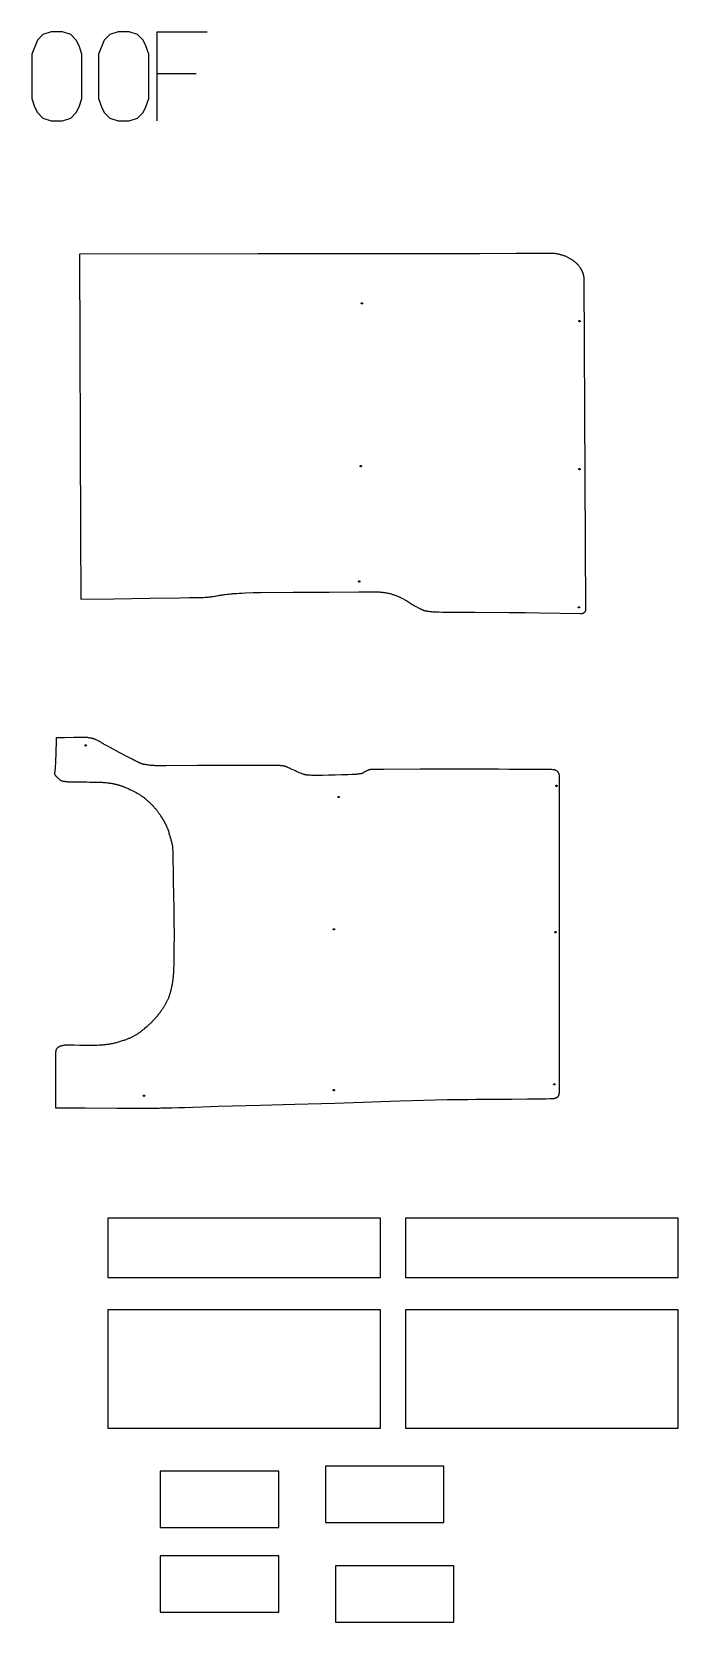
# Model space of a CAD drawing. Extents: x 869 to 6896, y 1187 to 6558.
# Drawn here: x 4822 to 6896, y 1456 to 6558 of the extents above; entities that cross this region are included whole.
import ezdxf

# ---------------------------------------------------------------- set-up
doc = ezdxf.new("R2010")
doc.units = 0
doc.layers.add('Default Layer', color=1, linetype='CONTINUOUS')

msp = doc.modelspace()

# ---------------------------------------------------------------- linework, layer by layer
at = {"layer": 'Default Layer'}
for points in [[(4982.5, 6486.3), (4973.6, 6513.1), (4964.7, 6531), (4946.8, 6548.8), (4920, 6557.8), (4884.3, 6557.8), (4857.5, 6548.8), (4839.7, 6531), (4821.8, 6486.3), (4821.8, 6343.4), (4830.7, 6316.6), (4839.7, 6298.8), (4857.5, 6280.9), (4884.3, 6272), (4920, 6272), (4946.8, 6280.9), (4964.7, 6298.8), (4973.6, 6316.6), (4982.5, 6343.4), (4982.5, 6486.3)], [(5196.9, 6486.3), (5187.9, 6513.1), (5179, 6531), (5161.1, 6548.8), (5134.3, 6557.8), (5098.6, 6557.8), (5071.8, 6548.8), (5054, 6531), (5036.1, 6486.3), (5036.1, 6343.4), (5045, 6316.6), (5054, 6298.8), (5071.8, 6280.9), (5098.6, 6272), (5134.3, 6272), (5161.1, 6280.9), (5179, 6298.8), (5187.9, 6316.6), (5196.9, 6343.4), (5196.9, 6486.3)], [(6600, 4704), (6594.4, 5765.3), (6594.3, 5766.4), (6594.2, 5767.6), (6594.1, 5768.7), (6594, 5769.8), (6593.8, 5770.9), (6593.6, 5772.1), (6593.4, 5773.2), (6593.2, 5774.3), (6593, 5775.4), (6592.8, 5776.4), (6592.5, 5777.5), (6592.2, 5778.6), (6591.9, 5779.7), (6591.6, 5780.7), (6591.3, 5781.8), (6591, 5782.8), (6590.6, 5783.9), (6590.2, 5784.9), (6589.8, 5785.9), (6589.4, 5786.9), (6589, 5787.9), (6588.6, 5788.9), (6588.1, 5789.9), (6587.7, 5790.9), (6587.2, 5791.9), (6586.7, 5792.8), (6586.2, 5793.8), (6585.7, 5794.8), (6585.1, 5795.7), (6584.6, 5796.6), (6584, 5797.6), (6583.4, 5798.5), (6582.9, 5799.4), (6582.3, 5800.3), (6581, 5802.1), (6579.7, 5803.9), (6578.4, 5805.6), (6577, 5807.3), (6575.6, 5808.9), (6574.1, 5810.6), (6572.6, 5812.2), (6571, 5813.7), (6569.5, 5815.2), (6567.8, 5816.7), (6566.2, 5818.2), (6564.4, 5819.6), (6562.7, 5821), (6560.9, 5822.4), (6559.1, 5823.7), (6557.3, 5825), (6555.4, 5826.3), (6553.5, 5827.5), (6551.6, 5828.7), (6549.7, 5829.8), (6547.7, 5830.9), (6545.7, 5832), (6543.7, 5833.1), (6541.7, 5834.1), (6539.6, 5835.1), (6537.6, 5836), (6535.5, 5836.9), (6533.4, 5837.7), (6531.3, 5838.6), (6529.2, 5839.4), (6527.1, 5840.1), (6524.9, 5840.8), (6522.8, 5841.5), (6520.6, 5842.1), (6518.5, 5842.7), (6516.3, 5843.3), (6514.2, 5843.8), (6512, 5844.3), (6509.9, 5844.7), (6507.7, 5845.1), (6505.6, 5845.5), (6503.4, 5845.8), (6501.3, 5846.1), (6499.2, 5846.3), (6497.1, 5846.5), (6495, 5846.7), (6492.9, 5846.8), (6492.9, 5846.6), (6492, 5846.6), (6490.2, 5846.6), (6483.7, 5846.5), (6460.2, 5846.4), (6424.2, 5846.3), (6377.6, 5846.2), (6259.7, 5846), (6121.6, 5845.9), (5548, 5845.1), (4974.5, 5844.2), (4977.6, 4955.2), (4979.1, 4737.3), (5085.1, 4738.9), (5201.2, 4740.6), (5297.2, 4742.1), (5328.3, 4742.6), (5338, 4742.7), (5343.2, 4742.8), (5355, 4743.1), (5361.2, 4743.3), (5367.4, 4743.4), (5373.3, 4743.6), (5378.6, 4743.8), (5380.9, 4743.9), (5383.1, 4744), (5384.9, 4744.1), (5386.5, 4744.2), (5389.3, 4744.5), (5392.1, 4744.8), (5394.9, 4745.2), (5397.7, 4745.6), (5400.5, 4746), (5403.3, 4746.5), (5408.9, 4747.4), (5411.6, 4747.8), (5414.4, 4748.3), (5419.9, 4749.3), (5422.7, 4749.8), (5425.4, 4750.3), (5428.2, 4750.7), (5431, 4751.2), (5433.8, 4751.6), (5436.8, 4752), (5439.8, 4752.3), (5442.8, 4752.7), (5448.7, 4753.4), (5454.3, 4754), (5459.5, 4754.6), (5464.8, 4755.2), (5467.4, 4755.4), (5470, 4755.7), (5472.7, 4755.9), (5475.3, 4756.1), (5477, 4756.2), (5479.6, 4756.4), (5487, 4756.7), (5496.7, 4757.1), (5508, 4757.6), (5532.6, 4758.6), (5555.4, 4759.5), (5660.6, 4760), (5776.2, 4760.6), (5871, 4761), (5901, 4761.2), (5910, 4761.2), (5914.2, 4761.2), (5921.6, 4761.1), (5925.4, 4761.1), (5929.1, 4761), (5932.8, 4761), (5936.3, 4760.8), (5937.9, 4760.8), (5939.5, 4760.7), (5941, 4760.6), (5942.4, 4760.5), (5945.2, 4760.3), (5947.9, 4760), (5950.7, 4759.6), (5953.4, 4759.3), (5956.1, 4758.9), (5958.8, 4758.4), (5961.5, 4757.9), (5964.1, 4757.4), (5965.4, 4757.1), (5966.7, 4756.8), (5969.3, 4756.1), (5972, 4755.4), (5974.6, 4754.7), (5977.2, 4753.9), (5979.7, 4753.1), (5982.1, 4752.3), (5984.4, 4751.5), (5986.6, 4750.8), (5988.8, 4750), (5991, 4749.2), (5993.2, 4748.3), (5995.4, 4747.5), (5997.6, 4746.6), (5999.7, 4745.7), (6001.9, 4744.7), (6004.1, 4743.7), (6006.5, 4742.5), (6009.1, 4741.2), (6011.8, 4739.8), (6014.5, 4738.4), (6017.2, 4736.9), (6019.8, 4735.4), (6022.4, 4733.9), (6023.7, 4733.2), (6025.1, 4732.3), (6026.5, 4731.4), (6028.1, 4730.4), (6031.2, 4728.4), (6034.5, 4726.2), (6037.7, 4724), (6040.9, 4722), (6042.4, 4721), (6043.8, 4720.1), (6045.2, 4719.3), (6046.4, 4718.5), (6049, 4717.1), (6051.7, 4715.6), (6054.5, 4714.1), (6057.3, 4712.7), (6059.9, 4711.3), (6062.4, 4710), (6066.5, 4708), (6068.1, 4707.2), (6069.8, 4706.4), (6071.4, 4705.5), (6073, 4704.7), (6074.7, 4703.9), (6075.5, 4703.5), (6076.4, 4703.2), (6077.2, 4702.8), (6078.1, 4702.5), (6078.9, 4702.2), (6079.8, 4701.9), (6080.7, 4701.6), (6081.6, 4701.4), (6082.5, 4701.2), (6083.4, 4701), (6084.3, 4700.8), (6085.2, 4700.6), (6087, 4700.3), (6088.9, 4700), (6090.8, 4699.8), (6092.6, 4699.5), (6094.5, 4699.3), (6098.9, 4698.6), (6101.6, 4698.3), (6104.5, 4697.9), (6107.4, 4697.6), (6110.4, 4697.2), (6113.4, 4697), (6114.8, 4696.9), (6116.2, 4696.8), (6117.5, 4696.7), (6119.9, 4696.7), (6128.1, 4696.6), (6140.2, 4696.4), (6155.8, 4696.3), (6195.8, 4696), (6244.4, 4695.6), (6352.4, 4694.8), (6404.6, 4694.5), (6450.7, 4694.1), (6583, 4691.4), (6583.7, 4691.4), (6584.4, 4691.4), (6585.2, 4691.4), (6585.9, 4691.5), (6586.7, 4691.6), (6587.4, 4691.8), (6588.2, 4692), (6588.9, 4692.2), (6589.6, 4692.5), (6590.4, 4692.7), (6591.1, 4693.1), (6591.8, 4693.4), (6592.5, 4693.8), (6593.1, 4694.1), (6593.8, 4694.6), (6594.4, 4695), (6595, 4695.5), (6595.6, 4695.9), (6596.1, 4696.4), (6596.7, 4696.9), (6597.2, 4697.5), (6597.6, 4698), (6598, 4698.6), (6598.4, 4699.1), (6598.8, 4699.7), (6599.1, 4700.3), (6599.4, 4700.9), (6599.6, 4701.5), (6599.8, 4702.1), (6599.9, 4702.8), (6600, 4703.4), (6600, 4704)], [(5883.1, 5686.5), (5883.1, 5686.3), (5883.1, 5686.1), (5883, 5685.9), (5883, 5685.7), (5882.9, 5685.6), (5882.8, 5685.4), (5882.7, 5685.2), (5882.5, 5685.1), (5882.4, 5685), (5882.2, 5684.9), (5882.1, 5684.8), (5881.9, 5684.7), (5881.7, 5684.6), (5881.5, 5684.6), (5881.3, 5684.5), (5881.1, 5684.5), (5880.9, 5684.5), (5880.7, 5684.6), (5880.5, 5684.6), (5880.3, 5684.7), (5880.2, 5684.8), (5880, 5684.9), (5879.8, 5685), (5879.7, 5685.1), (5879.6, 5685.2), (5879.5, 5685.4), (5879.4, 5685.6), (5879.3, 5685.7), (5879.2, 5685.9), (5879.2, 5686.1), (5879.1, 5686.3), (5879.1, 5686.5), (5879.1, 5686.7), (5879.2, 5686.9), (5879.2, 5687.1), (5879.3, 5687.3), (5879.4, 5687.5), (5879.5, 5687.6), (5879.6, 5687.8), (5879.7, 5687.9), (5879.8, 5688.1), (5880, 5688.2), (5880.2, 5688.3), (5880.3, 5688.4), (5880.5, 5688.4), (5880.7, 5688.5), (5880.9, 5688.5), (5881.1, 5688.5), (5881.3, 5688.5), (5881.5, 5688.5), (5881.7, 5688.4), (5881.9, 5688.4), (5882.1, 5688.3), (5882.2, 5688.2), (5882.4, 5688.1), (5882.5, 5687.9), (5882.7, 5687.8), (5882.8, 5687.6), (5882.9, 5687.5), (5883, 5687.3), (5883, 5687.1), (5883.1, 5686.9), (5883.1, 5686.7), (5883.1, 5686.5)], [(6581.2, 5629.3), (6581.2, 5629.1), (6581.2, 5628.9), (6581.1, 5628.7), (6581.1, 5628.6), (6581, 5628.4), (6580.9, 5628.2), (6580.8, 5628.1), (6580.6, 5627.9), (6580.5, 5627.8), (6580.4, 5627.7), (6580.2, 5627.6), (6580, 5627.5), (6579.8, 5627.4), (6579.6, 5627.4), (6579.4, 5627.3), (6579.2, 5627.3), (6579, 5627.3), (6578.8, 5627.4), (6578.6, 5627.4), (6578.5, 5627.5), (6578.3, 5627.6), (6578.1, 5627.7), (6578, 5627.8), (6577.8, 5627.9), (6577.7, 5628.1), (6577.6, 5628.2), (6577.5, 5628.4), (6577.4, 5628.6), (6577.3, 5628.7), (6577.3, 5628.9), (6577.2, 5629.1), (6577.2, 5629.3), (6577.2, 5629.5), (6577.3, 5629.7), (6577.3, 5629.9), (6577.4, 5630.1), (6577.5, 5630.3), (6577.6, 5630.4), (6577.7, 5630.6), (6577.8, 5630.7), (6578, 5630.9), (6578.1, 5631), (6578.3, 5631.1), (6578.5, 5631.2), (6578.6, 5631.2), (6578.8, 5631.3), (6579, 5631.3), (6579.2, 5631.3), (6579.4, 5631.3), (6579.6, 5631.3), (6579.8, 5631.2), (6580, 5631.2), (6580.2, 5631.1), (6580.4, 5631), (6580.5, 5630.9), (6580.6, 5630.7), (6580.8, 5630.6), (6580.9, 5630.4), (6581, 5630.3), (6581.1, 5630.1), (6581.1, 5629.9), (6581.2, 5629.7), (6581.2, 5629.5), (6581.2, 5629.3)], [(5879.5, 5164.2), (5879.5, 5164), (5879.5, 5163.8), (5879.4, 5163.6), (5879.3, 5163.4), (5879.3, 5163.2), (5879.2, 5163.1), (5879, 5162.9), (5878.9, 5162.8), (5878.8, 5162.6), (5878.6, 5162.5), (5878.5, 5162.4), (5878.3, 5162.3), (5878.1, 5162.3), (5877.9, 5162.2), (5877.7, 5162.2), (5877.5, 5162.2), (5877.3, 5162.2), (5877.1, 5162.2), (5876.9, 5162.3), (5876.7, 5162.3), (5876.5, 5162.4), (5876.4, 5162.5), (5876.2, 5162.6), (5876.1, 5162.8), (5876, 5162.9), (5875.8, 5163.1), (5875.7, 5163.2), (5875.7, 5163.4), (5875.6, 5163.6), (5875.5, 5163.8), (5875.5, 5164), (5875.5, 5164.2), (5875.5, 5164.4), (5875.5, 5164.6), (5875.6, 5164.8), (5875.7, 5165), (5875.7, 5165.1), (5875.8, 5165.3), (5876, 5165.5), (5876.1, 5165.6), (5876.2, 5165.7), (5876.4, 5165.8), (5876.5, 5165.9), (5876.7, 5166), (5876.9, 5166.1), (5877.1, 5166.1), (5877.3, 5166.2), (5877.5, 5166.2), (5877.7, 5166.2), (5877.9, 5166.1), (5878.1, 5166.1), (5878.3, 5166), (5878.5, 5165.9), (5878.6, 5165.8), (5878.8, 5165.7), (5878.9, 5165.6), (5879, 5165.5), (5879.2, 5165.3), (5879.3, 5165.1), (5879.3, 5165), (5879.4, 5164.8), (5879.5, 5164.6), (5879.5, 5164.4), (5879.5, 5164.2)], [(6581.2, 5154.8), (6581.2, 5154.6), (6581.2, 5154.4), (6581.1, 5154.2), (6581.1, 5154), (6581, 5153.8), (6580.9, 5153.7), (6580.8, 5153.5), (6580.6, 5153.4), (6580.5, 5153.2), (6580.4, 5153.1), (6580.2, 5153), (6580, 5152.9), (6579.8, 5152.9), (6579.6, 5152.8), (6579.4, 5152.8), (6579.2, 5152.8), (6579, 5152.8), (6578.8, 5152.8), (6578.6, 5152.9), (6578.5, 5152.9), (6578.3, 5153), (6578.1, 5153.1), (6578, 5153.2), (6577.8, 5153.4), (6577.7, 5153.5), (6577.6, 5153.7), (6577.5, 5153.8), (6577.4, 5154), (6577.3, 5154.2), (6577.3, 5154.4), (6577.2, 5154.6), (6577.2, 5154.8), (6577.2, 5155), (6577.3, 5155.2), (6577.3, 5155.4), (6577.4, 5155.6), (6577.5, 5155.7), (6577.6, 5155.9), (6577.7, 5156.1), (6577.8, 5156.2), (6578, 5156.3), (6578.1, 5156.4), (6578.3, 5156.5), (6578.5, 5156.6), (6578.6, 5156.7), (6578.8, 5156.7), (6579, 5156.8), (6579.2, 5156.8), (6579.4, 5156.8), (6579.6, 5156.7), (6579.8, 5156.7), (6580, 5156.6), (6580.2, 5156.5), (6580.4, 5156.4), (6580.5, 5156.3), (6580.6, 5156.2), (6580.8, 5156.1), (6580.9, 5155.9), (6581, 5155.7), (6581.1, 5155.6), (6581.1, 5155.4), (6581.2, 5155.2), (6581.2, 5155), (6581.2, 5154.8)], [(5874.6, 4794.6), (5874.6, 4794.3), (5874.6, 4794.1), (5874.5, 4794), (5874.4, 4793.8), (5874.4, 4793.6), (5874.3, 4793.4), (5874.1, 4793.3), (5874, 4793.1), (5873.9, 4793), (5873.7, 4792.9), (5873.5, 4792.8), (5873.4, 4792.7), (5873.2, 4792.6), (5873, 4792.6), (5872.8, 4792.6), (5872.6, 4792.6), (5872.4, 4792.6), (5872.2, 4792.6), (5872, 4792.6), (5871.8, 4792.7), (5871.6, 4792.8), (5871.5, 4792.9), (5871.3, 4793), (5871.2, 4793.1), (5871.1, 4793.3), (5870.9, 4793.4), (5870.8, 4793.6), (5870.8, 4793.8), (5870.7, 4794), (5870.6, 4794.1), (5870.6, 4794.3), (5870.6, 4794.6), (5870.6, 4794.8), (5870.6, 4795), (5870.7, 4795.1), (5870.8, 4795.3), (5870.8, 4795.5), (5870.9, 4795.7), (5871.1, 4795.8), (5871.2, 4796), (5871.3, 4796.1), (5871.5, 4796.2), (5871.6, 4796.3), (5871.8, 4796.4), (5872, 4796.5), (5872.2, 4796.5), (5872.4, 4796.5), (5872.6, 4796.6), (5872.8, 4796.5), (5873, 4796.5), (5873.2, 4796.5), (5873.4, 4796.4), (5873.5, 4796.3), (5873.7, 4796.2), (5873.9, 4796.1), (5874, 4796), (5874.1, 4795.8), (5874.3, 4795.7), (5874.4, 4795.5), (5874.4, 4795.3), (5874.5, 4795.1), (5874.6, 4795), (5874.6, 4794.8), (5874.6, 4794.6)], [(6579.3, 4711.4), (6579.3, 4711.2), (6579.3, 4711), (6579.3, 4710.8), (6579.2, 4710.6), (6579.1, 4710.5), (6579, 4710.3), (6578.9, 4710.2), (6578.8, 4710), (6578.6, 4709.9), (6578.5, 4709.8), (6578.3, 4709.7), (6578.1, 4709.6), (6577.9, 4709.5), (6577.8, 4709.5), (6577.6, 4709.4), (6577.3, 4709.4), (6577.1, 4709.4), (6576.9, 4709.5), (6576.8, 4709.5), (6576.6, 4709.6), (6576.4, 4709.7), (6576.2, 4709.8), (6576.1, 4709.9), (6575.9, 4710), (6575.8, 4710.2), (6575.7, 4710.3), (6575.6, 4710.5), (6575.5, 4710.6), (6575.4, 4710.8), (6575.4, 4711), (6575.4, 4711.2), (6575.3, 4711.4), (6575.4, 4711.6), (6575.4, 4711.8), (6575.4, 4712), (6575.5, 4712.2), (6575.6, 4712.4), (6575.7, 4712.5), (6575.8, 4712.7), (6575.9, 4712.8), (6576.1, 4713), (6576.2, 4713.1), (6576.4, 4713.2), (6576.6, 4713.3), (6576.8, 4713.3), (6576.9, 4713.4), (6577.1, 4713.4), (6577.3, 4713.4), (6577.6, 4713.4), (6577.8, 4713.4), (6577.9, 4713.3), (6578.1, 4713.3), (6578.3, 4713.2), (6578.5, 4713.1), (6578.6, 4713), (6578.8, 4712.8), (6578.9, 4712.7), (6579, 4712.5), (6579.1, 4712.4), (6579.2, 4712.2), (6579.3, 4712), (6579.3, 4711.8), (6579.3, 4711.6), (6579.3, 4711.4)], [(6515.1, 3157.5), (6515.6, 4169.9), (6515.4, 4170.6), (6515.3, 4171.3), (6515.1, 4172.1), (6514.9, 4172.8), (6514.5, 4174.3), (6514, 4175.9), (6513.6, 4177.3), (6513.1, 4178.5), (6512.7, 4179.6), (6512.3, 4180.3), (6512, 4181), (6511.6, 4181.6), (6511.2, 4182.2), (6510.8, 4182.7), (6510.4, 4183.3), (6509.9, 4183.8), (6509.4, 4184.3), (6508.9, 4184.8), (6508.6, 4185), (6508.2, 4185.3), (6507.2, 4186), (6506, 4186.8), (6505.3, 4187.3), (6504.5, 4187.7), (6503.8, 4188.1), (6503, 4188.5), (6502.2, 4188.9), (6501.4, 4189.3), (6500.6, 4189.7), (6499.8, 4190), (6499.1, 4190.3), (6498.3, 4190.5), (6497.9, 4190.5), (6497, 4190.6), (6493.9, 4190.7), (6489.2, 4190.8), (6482.8, 4190.9), (6475, 4191), (6465.7, 4191.1), (6443.5, 4191.2), (6416.9, 4191.4), (6386.9, 4191.6), (6354.1, 4191.8), (6319.3, 4191.9), (6283.5, 4192), (6247.4, 4192.1), (6211.8, 4192.2), (6177.5, 4192.3), (6145.3, 4192.3), (6116, 4192.3), (6090.5, 4192.2), (6079.4, 4192.2), (6069.5, 4192.1), (5951.3, 4191.6), (5945.4, 4191.5), (5938.8, 4191.4), (5925.4, 4191.3), (5919.2, 4191.2), (5913.9, 4191.1), (5911.8, 4191.1), (5910, 4191), (5908.6, 4190.9), (5908.1, 4190.8), (5907.7, 4190.8), (5907.1, 4190.7), (5906.5, 4190.5), (5905.8, 4190.4), (5905.1, 4190.2), (5903.8, 4189.8), (5902.5, 4189.4), (5901.2, 4188.9), (5900, 4188.4), (5897.9, 4187.6), (5897, 4187.2), (5896.1, 4186.7), (5895.2, 4186.3), (5894.3, 4185.8), (5892.5, 4184.9), (5890.7, 4183.9), (5890.3, 4183.6), (5889.8, 4183.4), (5888.8, 4182.7), (5886.7, 4181.3), (5885.6, 4180.6), (5885, 4180.2), (5884.4, 4179.9), (5883.9, 4179.6), (5883.3, 4179.3), (5882.7, 4179), (5882.2, 4178.8), (5881.6, 4178.6), (5881, 4178.4), (5880.4, 4178.2), (5879.8, 4178.1), (5878.6, 4177.8), (5877.4, 4177.6), (5876.2, 4177.4), (5875, 4177.3), (5873.8, 4177.1), (5872.6, 4176.9), (5871.2, 4176.8), (5869.5, 4176.5), (5867.5, 4176.3), (5865.3, 4176.1), (5863, 4175.8), (5860.7, 4175.6), (5858.5, 4175.4), (5856.3, 4175.3), (5854.1, 4175.2), (5849.7, 4175), (5835.7, 4174.6), (5816.6, 4174), (5795, 4173.4), (5773.4, 4172.8), (5754.3, 4172.3), (5740, 4171.9), (5735.5, 4171.8), (5733.2, 4171.8), (5730.8, 4171.9), (5728.5, 4172), (5726, 4172.1), (5723.6, 4172.3), (5719, 4172.6), (5714.7, 4172.9), (5712.8, 4173.1), (5710.8, 4173.2), (5708.8, 4173.2), (5706.8, 4173.3), (5704.8, 4173.5), (5703.8, 4173.6), (5702.8, 4173.7), (5701.8, 4173.8), (5700.8, 4173.9), (5699.8, 4174.1), (5698.9, 4174.3), (5697.9, 4174.5), (5696.8, 4174.8), (5695.7, 4175.1), (5694.6, 4175.5), (5693.4, 4175.9), (5692.3, 4176.3), (5689.8, 4177.1), (5687.4, 4178.1), (5684.9, 4179.1), (5680.1, 4181), (5678.7, 4181.6), (5677, 4182.3), (5672.7, 4184.3), (5667.6, 4186.7), (5662.1, 4189.2), (5652, 4194), (5648.3, 4195.7), (5646, 4196.8), (5643.4, 4198), (5642, 4198.6), (5640.7, 4199.2), (5639.3, 4199.7), (5638, 4200.3), (5636.6, 4200.8), (5635.9, 4201), (5635.2, 4201.2), (5633.8, 4201.6), (5632.3, 4201.9), (5630.8, 4202.2), (5629.3, 4202.5), (5627.7, 4202.8), (5626.2, 4203), (5624.6, 4203.2), (5623, 4203.4), (5622.2, 4203.5), (5621.1, 4203.5), (5618.5, 4203.7), (5615.3, 4203.9), (5611.8, 4204), (5608.1, 4204.1), (5604.3, 4204.2), (5597.2, 4204.4), (5593.1, 4204.4), (5584.6, 4204.4), (5555.7, 4204.3), (5514.4, 4204.2), (5464.4, 4204.1), (5353, 4203.7), (5251.7, 4203.4), (5246.2, 4203.4), (5240.2, 4203.5), (5228.1, 4203.5), (5222.4, 4203.6), (5217.3, 4203.6), (5215.1, 4203.7), (5213.2, 4203.7), (5211.5, 4203.8), (5210.2, 4203.9), (5207.9, 4204.1), (5205.5, 4204.3), (5203, 4204.6), (5200.6, 4204.9), (5198.2, 4205.3), (5196, 4205.6), (5192, 4206.2), (5190.2, 4206.4), (5188.4, 4206.7), (5186.6, 4206.9), (5184.8, 4207.1), (5183, 4207.4), (5181.2, 4207.7), (5180.3, 4207.9), (5179.5, 4208.1), (5178.6, 4208.3), (5177.7, 4208.6), (5176.8, 4208.8), (5175.9, 4209.1), (5175, 4209.4), (5174.1, 4209.8), (5172.2, 4210.5), (5170.3, 4211.3), (5168.4, 4212.1), (5166.5, 4213), (5162.9, 4214.6), (5161.1, 4215.4), (5159.4, 4216.3), (5157.6, 4217.1), (5155.9, 4218), (5152.5, 4219.7), (5149, 4221.5), (5143.8, 4224.2), (5133, 4229.9), (5102, 4246.3), (5085.4, 4255.1), (5070.7, 4263), (5059.6, 4268.9), (5056, 4270.9), (5054, 4272), (5052.9, 4272.6), (5051.8, 4273.2), (5049.6, 4274.6), (5047.4, 4276), (5045.2, 4277.4), (5043, 4278.8), (5040.9, 4280.1), (5039.8, 4280.7), (5038.8, 4281.3), (5037.8, 4281.9), (5036.8, 4282.4), (5034.8, 4283.4), (5032.6, 4284.5), (5030.4, 4285.6), (5028.2, 4286.6), (5026.1, 4287.5), (5024.1, 4288.3), (5022.2, 4289.1), (5021.4, 4289.4), (5020.6, 4289.6), (5019.9, 4289.9), (5019.1, 4290.1), (5017.6, 4290.5), (5016.1, 4290.8), (5014.6, 4291.1), (5013, 4291.4), (5011.5, 4291.7), (5008.4, 4292.2), (5005.1, 4292.8), (5003.2, 4293.2), (5001.3, 4293.5), (4999.3, 4293.8), (4997.3, 4294), (4995.4, 4294.2), (4994.4, 4294.3), (4993.4, 4294.4), (4992.8, 4294.4), (4991.9, 4294.4), (4989.2, 4294.4), (4985.6, 4294.4), (4981.1, 4294.3), (4969.8, 4294.1), (4956.4, 4293.9), (4926.9, 4293.3), (4912.6, 4293), (4899.8, 4292.7), (4899.6, 4280.9), (4899.5, 4269.8), (4899.3, 4259.6), (4899, 4250.2), (4898.8, 4241.6), (4898.6, 4233.7), (4898.3, 4226.5), (4898.1, 4219.9), (4897.8, 4214), (4897.5, 4208.7), (4897.3, 4203.9), (4897, 4199.7), (4896.7, 4196), (4896.5, 4192.7), (4896.2, 4189.9), (4896, 4187.5), (4895.8, 4185.4), (4895.5, 4183.7), (4895.3, 4182.3), (4895.1, 4181.2), (4895, 4180.3), (4894.8, 4179.6), (4894.6, 4178.7), (4894.5, 4178.2), (4894.5, 4178), (4894.5, 4177.9), (4894.5, 4177.7), (4894.6, 4177.5), (4894.9, 4176.7), (4895.1, 4176.2), (4895.3, 4175.7), (4895.6, 4175.2), (4895.8, 4174.7), (4896.1, 4174.2), (4896.4, 4173.7), (4896.8, 4173.2), (4897.1, 4172.7), (4897.8, 4171.7), (4898.6, 4170.8), (4899.4, 4169.9), (4900.2, 4169), (4901.1, 4168.2), (4901.9, 4167.4), (4902.7, 4166.6), (4903.5, 4165.9), (4905, 4164.5), (4906.3, 4163.3), (4907.5, 4162.3), (4908.6, 4161.2), (4909.8, 4160.1), (4911, 4159.1), (4911.6, 4158.6), (4912.2, 4158.2), (4912.9, 4157.7), (4913.5, 4157.3), (4914.2, 4156.9), (4914.9, 4156.5), (4915.6, 4156.1), (4916.3, 4155.8), (4917, 4155.5), (4917.9, 4155.2), (4919, 4154.9), (4920.1, 4154.6), (4921.3, 4154.3), (4922.6, 4154.1), (4923.9, 4153.8), (4925.3, 4153.6), (4926.7, 4153.4), (4928.2, 4153.2), (4931.1, 4152.8), (4933.9, 4152.4), (4936.6, 4152.2), (4938.1, 4152), (4940.1, 4151.9), (4942.6, 4151.9), (4945.3, 4151.8), (4948.5, 4151.7), (4951.9, 4151.7), (4959.3, 4151.6), (4975.2, 4151.6), (4983, 4151.5), (4990.2, 4151.4), (4998.4, 4151.3), (5007.3, 4151.1), (5025.3, 4150.8), (5033.8, 4150.6), (5037.8, 4150.6), (5041.5, 4150.5), (5044.9, 4150.3), (5047.9, 4150.2), (5050.6, 4150.1), (5052.8, 4149.9), (5056.8, 4149.6), (5060.9, 4149.2), (5064.9, 4148.7), (5066.9, 4148.5), (5068.9, 4148.2), (5070.9, 4147.9), (5072.9, 4147.7), (5074.9, 4147.3), (5076.9, 4147), (5078.8, 4146.7), (5080.8, 4146.3), (5082.7, 4146), (5084.6, 4145.6), (5086.5, 4145.1), (5088.4, 4144.7), (5090.3, 4144.3), (5092.1, 4143.8), (5094, 4143.3), (5095.9, 4142.8), (5097.8, 4142.3), (5099.6, 4141.8), (5101.5, 4141.3), (5103.3, 4140.7), (5105.2, 4140.1), (5107, 4139.5), (5108.9, 4138.9), (5110.7, 4138.3), (5112.5, 4137.6), (5114.3, 4137), (5116.3, 4136.2), (5118.3, 4135.4), (5120.6, 4134.4), (5123, 4133.4), (5125.5, 4132.3), (5128, 4131.2), (5130.7, 4130), (5133.3, 4128.8), (5136, 4127.5), (5138.6, 4126.3), (5141.2, 4125), (5143.7, 4123.8), (5146.2, 4122.6), (5148.5, 4121.4), (5150.6, 4120.3), (5152.6, 4119.2), (5156.4, 4117.1), (5160.2, 4115), (5162, 4114), (5163.9, 4112.9), (5165.8, 4111.8), (5167.6, 4110.7), (5169.5, 4109.6), (5171.3, 4108.4), (5173.1, 4107.2), (5174.9, 4106.1), (5176.7, 4104.8), (5178.4, 4103.6), (5180.2, 4102.3), (5181.9, 4101.1), (5183.6, 4099.7), (5185.5, 4098.2), (5187.4, 4096.6), (5189.3, 4094.9), (5191.3, 4093.1), (5193.3, 4091.3), (5195.4, 4089.5), (5197.4, 4087.6), (5199.3, 4085.7), (5201.3, 4083.9), (5203.1, 4082.1), (5204.9, 4080.3), (5206.6, 4078.6), (5208.2, 4077), (5209.7, 4075.4), (5211, 4074), (5212.2, 4072.7), (5213.5, 4071.3), (5214.7, 4070), (5215.9, 4068.6), (5217.1, 4067.2), (5218.3, 4065.8), (5219.4, 4064.4), (5220.6, 4063), (5221.7, 4061.6), (5222.9, 4060.1), (5224, 4058.7), (5225.1, 4057.2), (5226.2, 4055.7), (5227.3, 4054.3), (5228.3, 4052.8), (5229.4, 4051.3), (5230.5, 4049.6), (5231.8, 4047.7), (5233.2, 4045.6), (5234.7, 4043.3), (5236.3, 4040.7), (5238, 4038.1), (5239.8, 4035.3), (5241.6, 4032.4), (5243.3, 4029.4), (5245.1, 4026.4), (5246.9, 4023.3), (5248.6, 4020.3), (5250.2, 4017.3), (5250.9, 4015.9), (5251.7, 4014.4), (5252.4, 4013), (5253.1, 4011.6), (5253.7, 4010.2), (5254.3, 4008.9), (5254.9, 4007.5), (5255.5, 4006.1), (5256.1, 4004.7), (5256.7, 4003.2), (5257.2, 4001.7), (5257.8, 4000.2), (5258.9, 3997), (5260, 3993.8), (5261, 3990.6), (5262, 3987.4), (5263, 3984.2), (5263.9, 3981.1), (5264.7, 3978.2), (5266.2, 3972.7), (5267.5, 3968.1), (5268.4, 3964.6), (5269.9, 3958.9), (5270.7, 3956.1), (5271.4, 3953.2), (5271.7, 3951.8), (5272, 3950.4), (5272.4, 3949), (5272.6, 3947.5), (5272.9, 3946.1), (5273.1, 3944.7), (5273.4, 3943.2), (5273.5, 3941.8), (5273.6, 3941.3), (5273.6, 3940.5), (5273.7, 3938.4), (5273.8, 3935.3), (5273.9, 3931.4), (5274.2, 3921.1), (5274.5, 3908), (5274.8, 3892.4), (5275.1, 3874.6), (5275.7, 3834.2), (5277.1, 3744.5), (5277.8, 3701.1), (5278.4, 3662.8), (5278.3, 3654.9), (5278.2, 3646.6), (5278, 3629.1), (5277.8, 3610.9), (5277.6, 3593), (5277.4, 3576.3), (5277.3, 3568.7), (5277.2, 3561.7), (5277, 3555.4), (5276.9, 3550), (5276.7, 3545.5), (5276.6, 3543.7), (5276.5, 3542.1), (5276.3, 3539.3), (5276.1, 3536.4), (5275.9, 3533.5), (5275.6, 3530.6), (5275.3, 3527.6), (5275, 3524.7), (5274.7, 3521.8), (5274.4, 3518.9), (5274, 3516), (5273.6, 3513.1), (5273.2, 3510.3), (5272.8, 3507.5), (5272.4, 3504.8), (5271.9, 3502.2), (5271.5, 3499.6), (5271, 3497.1), (5270.5, 3494.6), (5270, 3492.1), (5269.4, 3489.6), (5268.8, 3487), (5268.3, 3484.5), (5267.6, 3482), (5267, 3479.5), (5266.3, 3477), (5265.7, 3474.5), (5265, 3472), (5264.2, 3469.6), (5263.5, 3467.2), (5262.7, 3464.9), (5261.9, 3462.6), (5261.1, 3460.4), (5260.2, 3458.2), (5259.4, 3456.1), (5258.5, 3454), (5257.5, 3451.9), (5256.5, 3449.8), (5255.5, 3447.7), (5254.5, 3445.6), (5253.4, 3443.6), (5252.3, 3441.6), (5251.2, 3439.5), (5250.1, 3437.5), (5248.9, 3435.5), (5247.7, 3433.5), (5246.5, 3431.6), (5245.3, 3429.6), (5244.1, 3427.7), (5242.8, 3425.7), (5241.5, 3423.7), (5240.1, 3421.6), (5238.5, 3419.4), (5236.8, 3417.1), (5235.1, 3414.7), (5233.2, 3412.3), (5231.4, 3409.9), (5229.5, 3407.5), (5227.6, 3405.1), (5225.7, 3402.7), (5223.8, 3400.4), (5222, 3398.2), (5220.2, 3396.1), (5218.5, 3394.1), (5216.9, 3392.2), (5215.4, 3390.5), (5214, 3388.9), (5212.5, 3387.4), (5211, 3385.8), (5209.6, 3384.2), (5208.1, 3382.7), (5206.6, 3381.1), (5205, 3379.6), (5203.5, 3378.1), (5202, 3376.6), (5200.4, 3375.1), (5198.8, 3373.6), (5197.3, 3372.1), (5195.7, 3370.7), (5194.1, 3369.2), (5190.9, 3366.3), (5187.5, 3363.4), (5183.9, 3360.4), (5182, 3358.8), (5180.2, 3357.3), (5178.2, 3355.7), (5176.3, 3354.1), (5174.3, 3352.6), (5172.3, 3351.1), (5170.3, 3349.6), (5168.3, 3348.1), (5166.4, 3346.7), (5164.4, 3345.3), (5162.4, 3344), (5160.5, 3342.7), (5158.5, 3341.5), (5156.6, 3340.3), (5154.6, 3339.2), (5152.6, 3338.1), (5150.6, 3336.9), (5148.6, 3335.9), (5146.6, 3334.8), (5144.6, 3333.8), (5142.5, 3332.7), (5140.5, 3331.7), (5138.4, 3330.8), (5136.3, 3329.8), (5134.2, 3328.9), (5132.1, 3328), (5130, 3327.1), (5127.9, 3326.3), (5125.7, 3325.4), (5123.2, 3324.5), (5120.6, 3323.5), (5117.8, 3322.5), (5114.8, 3321.5), (5111.7, 3320.5), (5108.6, 3319.5), (5105.3, 3318.5), (5102, 3317.5), (5098.7, 3316.5), (5095.3, 3315.6), (5092, 3314.7), (5088.8, 3313.8), (5085.6, 3313), (5082.4, 3312.3), (5079.4, 3311.6), (5076.5, 3311.1), (5073.6, 3310.5), (5070.6, 3310), (5067.6, 3309.5), (5064.7, 3309.1), (5061.7, 3308.7), (5058.7, 3308.3), (5055.7, 3308), (5052.7, 3307.7), (5049.8, 3307.4), (5046.8, 3307.2), (5043.8, 3306.9), (5040.8, 3306.7), (5037.8, 3306.5), (5031.8, 3306.1), (5030.1, 3306), (5028, 3306), (5025.6, 3305.9), (5022.9, 3305.9), (5016.6, 3305.9), (5009.3, 3305.9), (5001.3, 3306), (4992.8, 3306), (4975.1, 3306.2), (4957.8, 3306.5), (4949.8, 3306.5), (4942.7, 3306.6), (4936.5, 3306.6), (4931.5, 3306.6), (4929.5, 3306.6), (4927.8, 3306.5), (4926.6, 3306.5), (4925.9, 3306.4), (4924.7, 3306.2), (4923.6, 3306.1), (4922.4, 3305.8), (4921.3, 3305.6), (4920.1, 3305.4), (4918.9, 3305.1), (4917.7, 3304.8), (4916.6, 3304.5), (4915.5, 3304.2), (4914.4, 3303.8), (4913.3, 3303.5), (4912.3, 3303.1), (4911.3, 3302.7), (4910.4, 3302.3), (4909.5, 3301.8), (4908.7, 3301.4), (4907.9, 3300.9), (4907.2, 3300.4), (4906.4, 3299.8), (4905.7, 3299.3), (4905, 3298.7), (4904.3, 3298.1), (4903.6, 3297.5), (4902.9, 3296.9), (4902.3, 3296.2), (4901.7, 3295.5), (4901.1, 3294.8), (4900.6, 3294.1), (4900.1, 3293.3), (4899.6, 3292.5), (4899.2, 3291.7), (4898.8, 3290.9), (4898.8, 3290.6), (4898.7, 3290.1), (4898.6, 3289.5), (4898.5, 3288.8), (4898.4, 3286.8), (4898.3, 3284.2), (4898.2, 3281.1), (4898.1, 3277.4), (4898, 3273.3), (4898, 3268.8), (4897.8, 3258.4), (4897.8, 3246.6), (4897.7, 3233.7), (4897.7, 3219.8), (4897.7, 3190.3), (4897.7, 3160.1), (4897.7, 3145.4), (4897.7, 3131.3), (4897.7, 3118), (4897.6, 3105.8), (4942.7, 3105.7), (4992.7, 3105.6), (5095.6, 3105.4), (5142.6, 3105.3), (5182.8, 3105.3), (5199.4, 3105.3), (5213.2, 3105.3), (5223.7, 3105.3), (5230.7, 3105.4), (5235.9, 3105.5), (5241, 3105.5), (5251.2, 3105.8), (5261.4, 3106), (5271.6, 3106.3), (5292.1, 3107), (5302.3, 3107.3), (5312.5, 3107.6), (5420.9, 3111), (5554.1, 3114.4), (5665.9, 3118), (5794.1, 3120.9), (6002.3, 3128.1), (6154.5, 3132.4), (6174.6, 3132.6), (6197.4, 3132.9), (6222.4, 3133.1), (6249, 3133.4), (6304.8, 3133.8), (6360.6, 3134.3), (6411.9, 3134.8), (6434.6, 3135), (6454.5, 3135.2), (6471.2, 3135.4), (6484, 3135.6), (6488.8, 3135.7), (6492.4, 3135.8), (6494.9, 3135.9), (6495.6, 3136), (6496, 3136), (6496.9, 3136.2), (6497.9, 3136.4), (6499, 3136.7), (6500, 3137), (6501, 3137.3), (6502.1, 3137.7), (6503.1, 3138), (6504.1, 3138.4), (6505.1, 3138.8), (6506, 3139.2), (6506.9, 3139.6), (6507.7, 3140), (6508.4, 3140.4), (6509.1, 3140.7), (6509.6, 3141.1), (6510, 3141.4), (6510.4, 3141.7), (6510.7, 3142.1), (6511, 3142.5), (6511.3, 3142.9), (6511.5, 3143.3), (6511.8, 3143.7), (6512, 3144.1), (6512.2, 3144.6), (6512.6, 3145.5), (6512.9, 3146.4), (6513.3, 3147.3), (6513.6, 3148.3), (6513.7, 3148.7), (6513.9, 3149.2), (6514.1, 3150.3), (6514.3, 3151.4), (6514.5, 3152.6), (6514.7, 3153.9), (6514.9, 3155.1), (6515, 3156.3), (6515.1, 3157.5)], [(4992.7, 4268.6), (4992.7, 4268.8), (4992.8, 4269), (4992.8, 4269.2), (4992.9, 4269.4), (4993, 4269.6), (4993.1, 4269.7), (4993.2, 4269.9), (4993.3, 4270), (4993.4, 4270.2), (4993.6, 4270.3), (4993.8, 4270.4), (4993.9, 4270.5), (4994.1, 4270.5), (4994.3, 4270.6), (4994.5, 4270.6), (4994.7, 4270.6), (4994.9, 4270.6), (4995.1, 4270.6), (4995.3, 4270.5), (4995.5, 4270.5), (4995.7, 4270.4), (4995.8, 4270.3), (4996, 4270.2), (4996.1, 4270), (4996.3, 4269.9), (4996.4, 4269.7), (4996.5, 4269.6), (4996.6, 4269.4), (4996.6, 4269.2), (4996.7, 4269), (4996.7, 4268.8), (4996.7, 4268.6), (4996.7, 4268.4), (4996.7, 4268.2), (4996.6, 4268), (4996.6, 4267.9), (4996.5, 4267.7), (4996.4, 4267.5), (4996.3, 4267.4), (4996.1, 4267.2), (4996, 4267.1), (4995.8, 4267), (4995.7, 4266.9), (4995.5, 4266.8), (4995.3, 4266.7), (4995.1, 4266.7), (4994.9, 4266.6), (4994.7, 4266.6), (4994.5, 4266.6), (4994.3, 4266.7), (4994.1, 4266.7), (4993.9, 4266.8), (4993.8, 4266.9), (4993.6, 4267), (4993.4, 4267.1), (4993.3, 4267.2), (4993.2, 4267.4), (4993.1, 4267.5), (4993, 4267.7), (4992.9, 4267.9), (4992.8, 4268), (4992.8, 4268.2), (4992.7, 4268.4), (4992.7, 4268.6)], [(6503.4, 4139), (6503.4, 4139.2), (6503.4, 4139.4), (6503.5, 4139.6), (6503.6, 4139.8), (6503.6, 4140), (6503.7, 4140.1), (6503.9, 4140.3), (6504, 4140.4), (6504.1, 4140.6), (6504.3, 4140.7), (6504.5, 4140.8), (6504.6, 4140.9), (6504.8, 4140.9), (6505, 4141), (6505.2, 4141), (6505.4, 4141), (6505.6, 4141), (6505.8, 4141), (6506, 4140.9), (6506.2, 4140.9), (6506.4, 4140.8), (6506.5, 4140.7), (6506.7, 4140.6), (6506.8, 4140.4), (6506.9, 4140.3), (6507.1, 4140.1), (6507.2, 4140), (6507.2, 4139.8), (6507.3, 4139.6), (6507.4, 4139.4), (6507.4, 4139.2), (6507.4, 4139), (6507.4, 4138.8), (6507.4, 4138.6), (6507.3, 4138.4), (6507.2, 4138.2), (6507.2, 4138.1), (6507.1, 4137.9), (6506.9, 4137.8), (6506.8, 4137.6), (6506.7, 4137.5), (6506.5, 4137.4), (6506.4, 4137.3), (6506.2, 4137.2), (6506, 4137.1), (6505.8, 4137.1), (6505.6, 4137), (6505.4, 4137), (6505.2, 4137), (6505, 4137.1), (6504.8, 4137.1), (6504.6, 4137.2), (6504.5, 4137.3), (6504.3, 4137.4), (6504.1, 4137.5), (6504, 4137.6), (6503.9, 4137.8), (6503.7, 4137.9), (6503.6, 4138.1), (6503.6, 4138.2), (6503.5, 4138.4), (6503.4, 4138.6), (6503.4, 4138.8), (6503.4, 4139)], [(5804.3, 4103), (5804.3, 4103.2), (5804.3, 4103.4), (5804.3, 4103.6), (5804.4, 4103.7), (5804.5, 4103.9), (5804.6, 4104.1), (5804.7, 4104.2), (5804.8, 4104.4), (5805, 4104.5), (5805.1, 4104.6), (5805.3, 4104.7), (5805.5, 4104.8), (5805.7, 4104.9), (5805.9, 4104.9), (5806, 4105), (5806.3, 4105), (5806.5, 4105), (5806.7, 4104.9), (5806.8, 4104.9), (5807, 4104.8), (5807.2, 4104.7), (5807.4, 4104.6), (5807.5, 4104.5), (5807.7, 4104.4), (5807.8, 4104.2), (5807.9, 4104.1), (5808, 4103.9), (5808.1, 4103.7), (5808.2, 4103.6), (5808.2, 4103.4), (5808.2, 4103.2), (5808.3, 4103), (5808.2, 4102.8), (5808.2, 4102.6), (5808.2, 4102.4), (5808.1, 4102.2), (5808, 4102), (5807.9, 4101.8), (5807.8, 4101.7), (5807.7, 4101.5), (5807.5, 4101.4), (5807.4, 4101.3), (5807.2, 4101.2), (5807, 4101.1), (5806.8, 4101.1), (5806.7, 4101), (5806.5, 4101), (5806.3, 4101), (5806, 4101), (5805.9, 4101), (5805.7, 4101.1), (5805.5, 4101.1), (5805.3, 4101.2), (5805.1, 4101.3), (5805, 4101.4), (5804.8, 4101.5), (5804.7, 4101.7), (5804.6, 4101.8), (5804.5, 4102), (5804.4, 4102.2), (5804.3, 4102.4), (5804.3, 4102.6), (5804.3, 4102.8), (5804.3, 4103)], [(5789.1, 3678.7), (5789.1, 3678.9), (5789.2, 3679.1), (5789.2, 3679.3), (5789.3, 3679.5), (5789.4, 3679.7), (5789.5, 3679.9), (5789.6, 3680), (5789.7, 3680.2), (5789.9, 3680.3), (5790, 3680.4), (5790.2, 3680.5), (5790.3, 3680.6), (5790.5, 3680.7), (5790.7, 3680.7), (5790.9, 3680.7), (5791.1, 3680.7), (5791.3, 3680.7), (5791.5, 3680.7), (5791.7, 3680.7), (5791.9, 3680.6), (5792.1, 3680.5), (5792.2, 3680.4), (5792.4, 3680.3), (5792.5, 3680.2), (5792.7, 3680), (5792.8, 3679.9), (5792.9, 3679.7), (5793, 3679.5), (5793, 3679.3), (5793.1, 3679.1), (5793.1, 3678.9), (5793.1, 3678.7), (5793.1, 3678.5), (5793.1, 3678.3), (5793, 3678.1), (5793, 3678), (5792.9, 3677.8), (5792.8, 3677.6), (5792.7, 3677.5), (5792.5, 3677.3), (5792.4, 3677.2), (5792.2, 3677.1), (5792.1, 3677), (5791.9, 3676.9), (5791.7, 3676.8), (5791.5, 3676.8), (5791.3, 3676.8), (5791.1, 3676.7), (5790.9, 3676.8), (5790.7, 3676.8), (5790.5, 3676.8), (5790.3, 3676.9), (5790.2, 3677), (5790, 3677.1), (5789.9, 3677.2), (5789.7, 3677.3), (5789.6, 3677.5), (5789.5, 3677.6), (5789.4, 3677.8), (5789.3, 3678), (5789.2, 3678.1), (5789.2, 3678.3), (5789.1, 3678.5), (5789.1, 3678.7)], [(6500.2, 3669.3), (6500.2, 3669.6), (6500.2, 3669.8), (6500.3, 3669.9), (6500.3, 3670.1), (6500.4, 3670.3), (6500.5, 3670.5), (6500.6, 3670.6), (6500.8, 3670.8), (6500.9, 3670.9), (6501.1, 3671), (6501.2, 3671.1), (6501.4, 3671.2), (6501.6, 3671.3), (6501.8, 3671.3), (6502, 3671.3), (6502.2, 3671.3), (6502.4, 3671.3), (6502.6, 3671.3), (6502.8, 3671.3), (6503, 3671.2), (6503.1, 3671.1), (6503.3, 3671), (6503.5, 3670.9), (6503.6, 3670.8), (6503.7, 3670.6), (6503.8, 3670.5), (6503.9, 3670.3), (6504, 3670.1), (6504.1, 3669.9), (6504.1, 3669.8), (6504.2, 3669.6), (6504.2, 3669.3), (6504.2, 3669.1), (6504.1, 3668.9), (6504.1, 3668.8), (6504, 3668.6), (6503.9, 3668.4), (6503.8, 3668.2), (6503.7, 3668.1), (6503.6, 3667.9), (6503.5, 3667.8), (6503.3, 3667.7), (6503.1, 3667.6), (6503, 3667.5), (6502.8, 3667.4), (6502.6, 3667.4), (6502.4, 3667.4), (6502.2, 3667.3), (6502, 3667.4), (6501.8, 3667.4), (6501.6, 3667.4), (6501.4, 3667.5), (6501.2, 3667.6), (6501.1, 3667.7), (6500.9, 3667.8), (6500.8, 3667.9), (6500.6, 3668.1), (6500.5, 3668.2), (6500.4, 3668.4), (6500.3, 3668.6), (6500.3, 3668.8), (6500.2, 3668.9), (6500.2, 3669.1), (6500.2, 3669.3)], [(5789, 3162.8), (5789.1, 3163), (5789.1, 3163.2), (5789.1, 3163.3), (5789.2, 3163.5), (5789.3, 3163.7), (5789.4, 3163.9), (5789.5, 3164), (5789.6, 3164.2), (5789.8, 3164.3), (5789.9, 3164.4), (5790.1, 3164.5), (5790.3, 3164.6), (5790.5, 3164.7), (5790.6, 3164.7), (5790.8, 3164.7), (5791, 3164.8), (5791.3, 3164.7), (5791.5, 3164.7), (5791.6, 3164.7), (5791.8, 3164.6), (5792, 3164.5), (5792.2, 3164.4), (5792.3, 3164.3), (5792.5, 3164.2), (5792.6, 3164), (5792.7, 3163.9), (5792.8, 3163.7), (5792.9, 3163.5), (5793, 3163.3), (5793, 3163.2), (5793, 3163), (5793, 3162.8), (5793, 3162.5), (5793, 3162.4), (5793, 3162.2), (5792.9, 3162), (5792.8, 3161.8), (5792.7, 3161.6), (5792.6, 3161.5), (5792.5, 3161.3), (5792.3, 3161.2), (5792.2, 3161.1), (5792, 3161), (5791.8, 3160.9), (5791.6, 3160.8), (5791.5, 3160.8), (5791.3, 3160.8), (5791, 3160.8), (5790.8, 3160.8), (5790.6, 3160.8), (5790.5, 3160.8), (5790.3, 3160.9), (5790.1, 3161), (5789.9, 3161.1), (5789.8, 3161.2), (5789.6, 3161.3), (5789.5, 3161.5), (5789.4, 3161.6), (5789.3, 3161.8), (5789.2, 3162), (5789.1, 3162.2), (5789.1, 3162.4), (5789.1, 3162.5), (5789, 3162.8)], [(6496.3, 3181.3), (6496.3, 3181.5), (6496.3, 3181.7), (6496.3, 3181.9), (6496.4, 3182.1), (6496.5, 3182.3), (6496.6, 3182.4), (6496.7, 3182.6), (6496.8, 3182.7), (6497, 3182.9), (6497.1, 3183), (6497.3, 3183.1), (6497.5, 3183.2), (6497.7, 3183.2), (6497.9, 3183.3), (6498.1, 3183.3), (6498.3, 3183.3), (6498.5, 3183.3), (6498.7, 3183.3), (6498.9, 3183.2), (6499, 3183.2), (6499.2, 3183.1), (6499.4, 3183), (6499.5, 3182.9), (6499.7, 3182.7), (6499.8, 3182.6), (6499.9, 3182.4), (6500, 3182.3), (6500.1, 3182.1), (6500.2, 3181.9), (6500.2, 3181.7), (6500.2, 3181.5), (6500.3, 3181.3), (6500.2, 3181.1), (6500.2, 3180.9), (6500.2, 3180.7), (6500.1, 3180.5), (6500, 3180.4), (6499.9, 3180.2), (6499.8, 3180), (6499.7, 3179.9), (6499.5, 3179.8), (6499.4, 3179.7), (6499.2, 3179.6), (6499, 3179.5), (6498.9, 3179.4), (6498.7, 3179.4), (6498.5, 3179.3), (6498.3, 3179.3), (6498.1, 3179.3), (6497.9, 3179.4), (6497.7, 3179.4), (6497.5, 3179.5), (6497.3, 3179.6), (6497.1, 3179.7), (6497, 3179.8), (6496.8, 3179.9), (6496.7, 3180), (6496.6, 3180.2), (6496.5, 3180.4), (6496.4, 3180.5), (6496.3, 3180.7), (6496.3, 3180.9), (6496.3, 3181.1), (6496.3, 3181.3)], [(5179.7, 3144.6), (5179.7, 3144.8), (5179.7, 3145), (5179.8, 3145.2), (5179.9, 3145.4), (5179.9, 3145.6), (5180, 3145.8), (5180.2, 3145.9), (5180.3, 3146.1), (5180.4, 3146.2), (5180.6, 3146.3), (5180.8, 3146.4), (5180.9, 3146.5), (5181.1, 3146.5), (5181.3, 3146.6), (5181.5, 3146.6), (5181.7, 3146.6), (5181.9, 3146.6), (5182.1, 3146.6), (5182.3, 3146.5), (5182.5, 3146.5), (5182.7, 3146.4), (5182.8, 3146.3), (5183, 3146.2), (5183.1, 3146.1), (5183.3, 3145.9), (5183.4, 3145.8), (5183.5, 3145.6), (5183.6, 3145.4), (5183.6, 3145.2), (5183.7, 3145), (5183.7, 3144.8), (5183.7, 3144.6), (5183.7, 3144.4), (5183.7, 3144.2), (5183.6, 3144), (5183.6, 3143.9), (5183.5, 3143.7), (5183.4, 3143.5), (5183.3, 3143.4), (5183.1, 3143.2), (5183, 3143.1), (5182.8, 3143), (5182.7, 3142.9), (5182.5, 3142.8), (5182.3, 3142.7), (5182.1, 3142.7), (5181.9, 3142.6), (5181.7, 3142.6), (5181.5, 3142.6), (5181.3, 3142.7), (5181.1, 3142.7), (5180.9, 3142.8), (5180.8, 3142.9), (5180.6, 3143), (5180.4, 3143.1), (5180.3, 3143.2), (5180.2, 3143.4), (5180, 3143.5), (5179.9, 3143.7), (5179.9, 3143.9), (5179.8, 3144), (5179.7, 3144.2), (5179.7, 3144.4), (5179.7, 3144.6)], [(5065.9, 2562), (5940.9, 2562), (5940.9, 2752), (5065.9, 2752), (5065.9, 2562)], [(6021, 2562), (6896, 2562), (6896, 2752), (6021, 2752), (6021, 2562)], [(5065.8, 2077.9), (5940.8, 2077.9), (5940.8, 2457.9), (5065.8, 2457.9), (5065.8, 2077.9)], [(6021, 2077.9), (6896, 2077.9), (6896, 2457.9), (6021, 2457.9), (6021, 2077.9)], [(5234, 1760), (5614, 1760), (5614, 1941), (5234, 1941), (5234, 1760)], [(5764, 1776), (6144, 1776), (6144, 1957), (5764, 1957), (5764, 1776)], [(5234, 1488), (5614, 1488), (5614, 1669), (5234, 1669), (5234, 1488)], [(5796, 1456), (6176, 1456), (6176, 1637), (5796, 1637), (5796, 1456)]]:
    msp.add_lwpolyline(points, close=True, dxfattribs=at)
for points in [[(5223.6, 6272), (5223.6, 6557.8), (5384.4, 6557.8)], [(5223.6, 6423.8), (5348.7, 6423.8)]]:
    msp.add_lwpolyline(points, dxfattribs=at)

doc.saveas('drawing.dxf')
